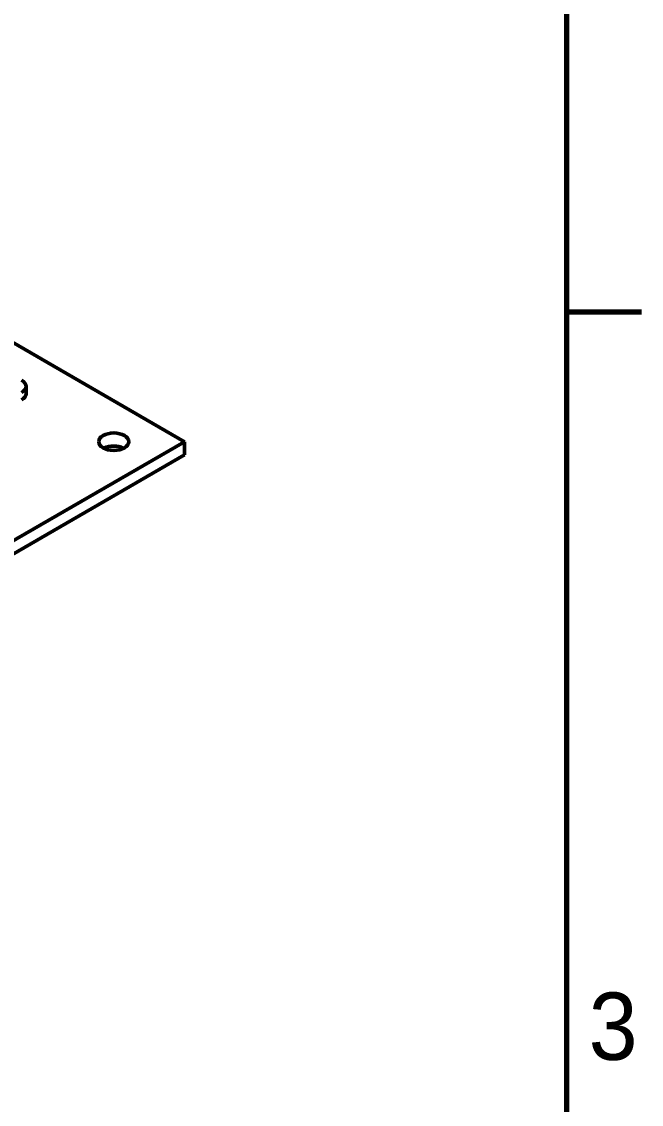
# Model space of a CAD drawing. Header units: millimetres. Extents: x 845 to 2568, y -211 to 570.
# Drawn here: x 1576.9 to 1638.7, y 348.6 to 456.5 of the extents above; entities that cross this region are included whole.
import ezdxf

# ---------------------------------------------------------------- set-up
doc = ezdxf.new("R2010")
doc.units = ezdxf.units.MM
doc.header["$LTSCALE"] = 2
doc.layers.get('0').update_dxf_attribs({"lineweight": 25})
doc.layers.add('경계(ISO)', color=7, linetype='Continuous', lineweight=70)
doc.layers.add('외형선(ISO)', color=7, linetype='Continuous', lineweight=50)
doc.styles.get("Standard").update_dxf_attribs({"font": ''})
doc.styles.get('Standard').set_extended_font_data('Gulim')

# ---------------------------------------------------------------- blocks, each defined once
blk = doc.blocks.new('경계 Default Border')
at = {"layer": '경계(ISO)'}
blk.add_line((410, 222.75), (413.9, 222.75), dxfattribs=at)
at = {"layer": '경계(ISO)', "flags": 128}
blk.add_lwpolyline([(10, 10), (10, 287), (410, 287), (410, 10), (10, 10)], dxfattribs=at)
at = {"layer": '경계(ISO)', "insert": (411.157, 183.793), "char_height": 3.5, "attachment_point": 7}
blk.add_mtext('3', dxfattribs=at)

msp = doc.modelspace()

# ---------------------------------------------------------------- linework, layer by layer
at = {"layer": '외형선(ISO)'}
for p, q in [((1593.1165, 414.6589), (1437.553, 504.4735)), ((1577.2924, 419.4354), (1577.2924, 420.1702)), ((1487.0505, 353.4216), (1593.1165, 414.6589)), ((1593.1165, 413.3525), (1593.1165, 414.6589)), ((1487.0505, 352.1152), (1593.1165, 413.3525))]:
    msp.add_line(p, q, dxfattribs=at)
for centre, major_axis, start_param, end_param in [((1575.7924, 420.1702), (1.5, 0), 5.49778714, 7.06858347), ((1575.7924, 419.4354), (1.5, 0), 5.49778714, 6.28318531), ((1586.0455, 413.3525), (-1.5, 0), 3.99609954, 5.42867842)]:
    msp.add_ellipse(centre, major_axis=major_axis, ratio=0.57735027, start_param=start_param, end_param=end_param, dxfattribs=at)
msp.add_ellipse((1586.0455, 414.6589), major_axis=(-1.5, 0), ratio=0.57735027, dxfattribs=at)

# ---------------------------------------------------------------- block references
at = {"color": 0, "xscale": 1.9171971, "yscale": 1.9171971, "zscale": 1.9171971}
msp.add_blockref('경계 Default Border', (845.1624, 0.5507), dxfattribs=at)

doc.saveas('drawing.dxf')
